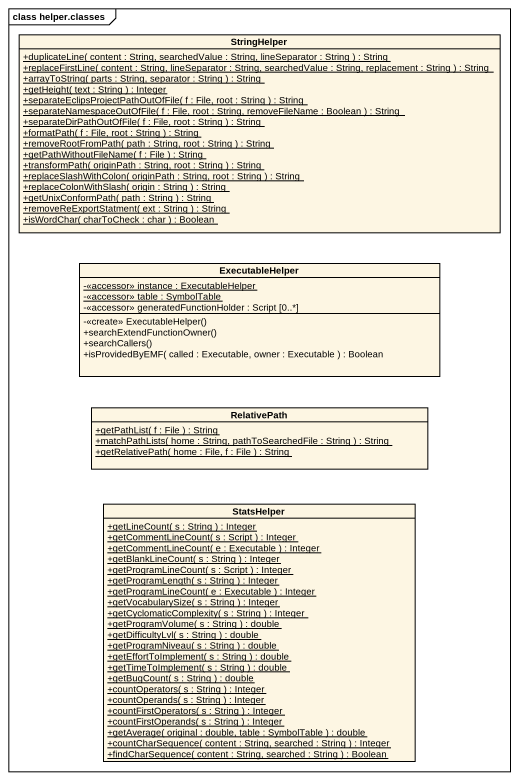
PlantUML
@startuml
mainframe class helper.classes
hide circle
hide empty members
skinparam classAttributeIconSize 0
class StringHelper {
  {static} +duplicateLine( content : String, searchedValue : String, lineSeparator : String ) : String
  {static} +replaceFirstLine( content : String, lineSeparator : String, searchedValue : String, replacement : String ) : String
  {static} +arrayToString( parts : String, separator : String ) : String
  {static} +getHeight( text : String ) : Integer
  {static} +separateEclipsProjectPathOutOfFile( f : File, root : String ) : String
  {static} +separateNamespaceOutOfFile( f : File, root : String, removeFileName : Boolean ) : String
  {static} +separateDirPathOutOfFile( f : File, root : String ) : String
  {static} +formatPath( f : File, root : String ) : String
  {static} +removeRootFromPath( path : String, root : String ) : String
  {static} +getPathWithoutFileName( f : File ) : String
  {static} +transformPath( originPath : String, root : String ) : String
  {static} +replaceSlashWithColon( originPath : String, root : String ) : String
  {static} +replaceColonWithSlash( origin : String ) : String
  {static} +getUnixConformPath( path : String ) : String
  {static} +removeReExportStatment( ext : String ) : String
  {static} +isWordChar( charToCheck : char ) : Boolean
}
class ExecutableHelper {
  {static} -<<accessor>> instance : ExecutableHelper
  {static} -<<accessor>> table : SymbolTable
  -<<accessor>> generatedFunctionHolder : Script [0..*]
  -<<create>> ExecutableHelper()
  +searchExtendFunctionOwner()
  +searchCallers()
  +isProvidedByEMF( called : Executable, owner : Executable ) : Boolean
}
class RelativePath {
  {static} +getPathList( f : File ) : String
  {static} +matchPathLists( home : String, pathToSearchedFile : String ) : String
  {static} +getRelativePath( home : File, f : File ) : String
}
class StatsHelper {
  {static} +getLineCount( s : String ) : Integer
  {static} +getCommentLineCount( s : Script ) : Integer
  {static} +getCommentLineCount( e : Executable ) : Integer
  {static} +getBlankLineCount( s : String ) : Integer
  {static} +getProgramLineCount( s : Script ) : Integer
  {static} +getProgramLength( s : String ) : Integer
  {static} +getProgramLineCount( e : Executable ) : Integer
  {static} +getVocabularySize( s : String ) : Integer
  {static} +getCyclomaticComplexity( s : String ) : Integer
  {static} +getProgramVolume( s : String ) : double
  {static} +getDifficultyLvl( s : String ) : double
  {static} +getProgramNiveau( s : String ) : double
  {static} +getEffortToImplement( s : String ) : double
  {static} +getTimeToImplement( s : String ) : double
  {static} +getBugCount( s : String ) : double
  {static} +countOperators( s : String ) : Integer
  {static} +countOperands( s : String ) : Integer
  {static} +countFirstOperators( s : String ) : Integer
  {static} +countFirstOperands( s : String ) : Integer
  {static} +getAverage( original : double, table : SymbolTable ) : double
  {static} +countCharSequence( content : String, searched : String ) : Integer
  {static} +findCharSequence( content : String, searched : String ) : Boolean
}
@enduml
